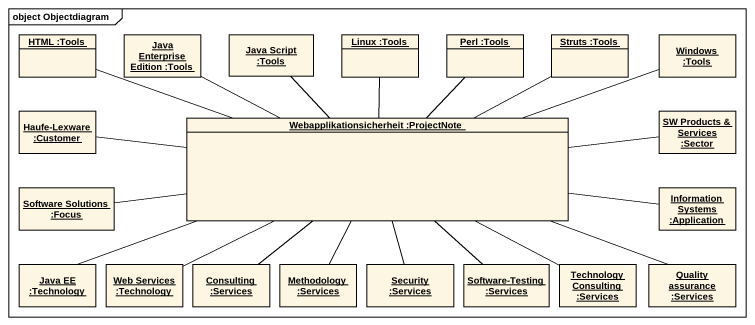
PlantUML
@startuml
mainframe object Objectdiagram
hide circle
hide empty members
object "HTML :Tools" as HTML_Tools
object "Java Enterprise Edition :Tools" as Java_Enterprise_Edition
object "Java Script :Tools" as Java_Script_Tools
object "Linux :Tools" as Linux_Tools
object "Perl :Tools" as Perl_Tools
object "Struts :Tools" as Struts_Tools
object "Windows :Tools" as Windows_Tools
object "Haufe-Lexware :Customer" as Haufe_Lexware_Customer
object "Webapplikationsicherheit :ProjectNote" as Webapplikationsicherheit
object "SW Products & Services :Sector" as SW_Products_Services_Sector
object "Software Solutions :Focus" as Software_Solutions_Focus
object "Information Systems :Application" as Information_Systems
object "Java EE :Technology" as Java_EE_Technology
object "Web Services :Technology" as Web_Services_Technology
object "Consulting :Services" as Consulting_Services
object "Methodology :Services" as Methodology_Services
object "Security :Services" as Security_Services
object "Software-Testing :Services" as Software_Testing_Services
object "Technology Consulting :Services" as Technology_Consulting
object "Quality assurance :Services" as Quality_assurance_Services
HTML_Tools -right- Webapplikationsicherheit
Java_Enterprise_Edition -right- Webapplikationsicherheit
Java_Script_Tools -- Webapplikationsicherheit
Linux_Tools -- Webapplikationsicherheit
Perl_Tools -- Webapplikationsicherheit
Struts_Tools -left- Webapplikationsicherheit
Windows_Tools -left- Webapplikationsicherheit
Haufe_Lexware_Customer -right- Webapplikationsicherheit
SW_Products_Services_Sector -left- Webapplikationsicherheit
Software_Solutions_Focus -right- Webapplikationsicherheit
Information_Systems -left- Webapplikationsicherheit
Java_EE_Technology -right- Webapplikationsicherheit
Web_Services_Technology -right- Webapplikationsicherheit
Consulting_Services -up- Webapplikationsicherheit
Methodology_Services -up- Webapplikationsicherheit
Security_Services -up- Webapplikationsicherheit
Software_Testing_Services -up- Webapplikationsicherheit
Technology_Consulting -left- Webapplikationsicherheit
Quality_assurance_Services -left- Webapplikationsicherheit
@enduml
